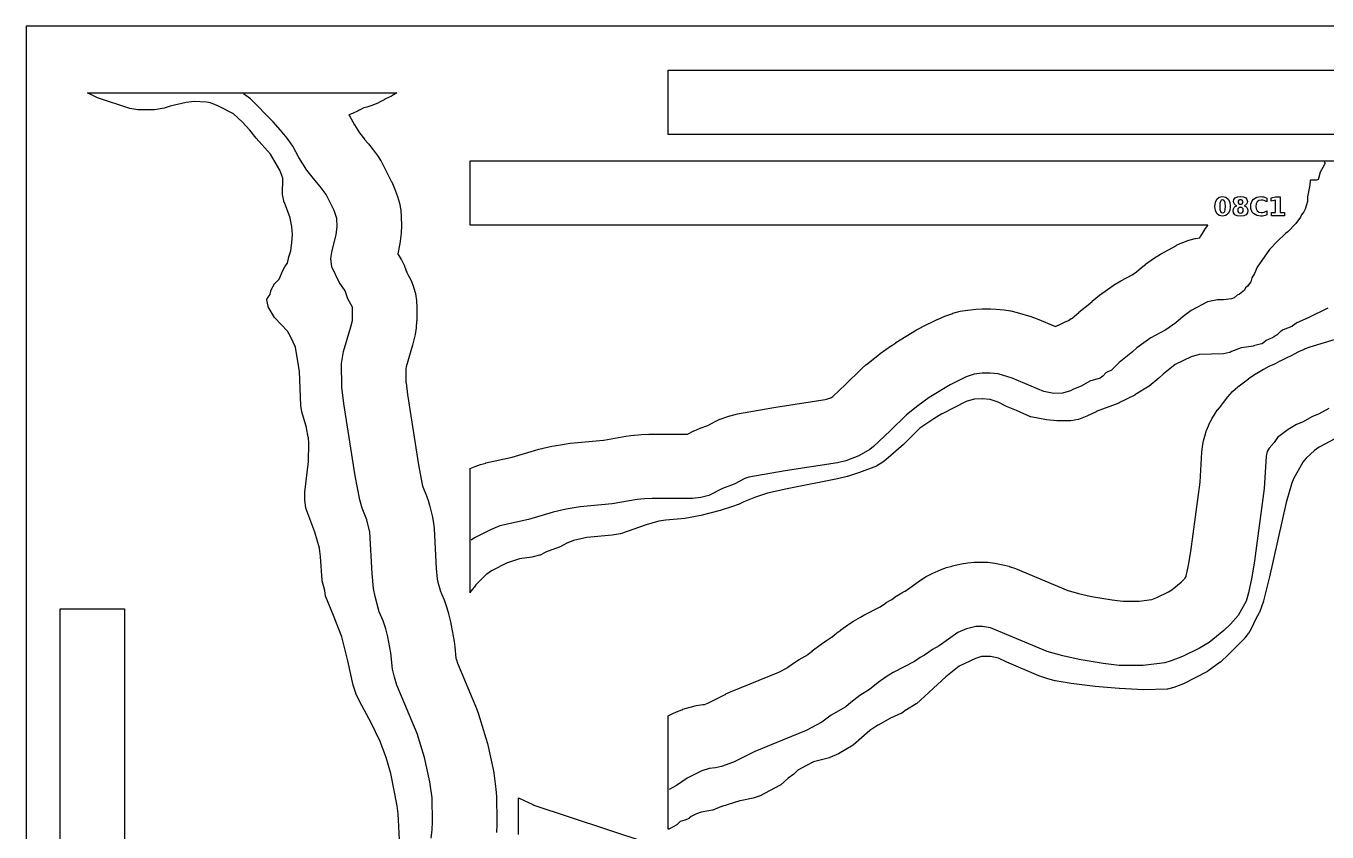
# Model space of a CAD drawing. Header units: millimetres. Extents: x 0 to 841, y 0 to 594.
# Drawn here: x 0 to 404.5, y 343.5 to 594 of the extents above; entities that cross this region are included whole.
import ezdxf

# ---------------------------------------------------------------- set-up
doc = ezdxf.new("R2010")
doc.units = ezdxf.units.MM
for name, color, linetype in [('CUT', 1, 'Continuous'), ('ENGRAVE', 5, 'Continuous'), ('SHEET_EDGE_DO_NOT_CUT', 8, 'Continuous')]:
    doc.layers.add(name, color=color, linetype=linetype)

msp = doc.modelspace()

# ---------------------------------------------------------------- linework, layer by layer
at = {"layer": 'CUT'}
for points in [[(580.33, 560.29), (199.62, 560.29), (199.62, 580.29), (601.84, 580.29)], [(116.23, 339.24), (115.7, 349.15), (115.7, 349.17), (115.39, 351.65), (115.39, 351.67), (113.46, 361.68), (113.46, 361.7), (111.98, 366.68), (111.97, 366.69), (110.16, 371.68), (110.15, 371.7), (107.33, 377.46), (107.32, 377.46), (103.7, 384.18), (103.69, 384.2), (102.53, 386.6), (102.5, 386.66), (101.7, 389.11), (101.69, 389.16), (100.07, 396.68), (100.07, 396.69), (98.16, 404.14), (98.15, 404.17), (95.65, 410.84), (95.65, 410.85), (93.18, 416.65), (93.16, 416.69), (93.15, 416.73), (93.14, 416.78), (92.91, 418.6), (92.9, 418.63), (92.09, 421.63), (92.08, 421.68), (92.08, 421.73), (91.61, 429.15), (91.61, 429.17), (91.25, 431.68), (91.25, 431.72), (89.83, 436.67), (89.83, 436.69), (86.98, 444.15), (86.97, 444.19), (86.96, 444.23), (86.95, 444.27), (86.68, 446.61), (86.67, 446.66), (86.66, 449.1), (86.67, 449.16), (87.8, 458.71), (87.8, 458.73), (87.9, 464.15), (87.9, 464.17), (87.78, 466.19), (87.77, 466.22), (87.19, 469.18), (87.19, 469.2), (85.75, 474.09), (85.73, 474.16), (85.46, 475.99), (85.45, 476.05), (84.99, 486.64), (84.99, 486.67), (83.78, 494.16), (83.77, 494.17), (83.77, 494.18), (82.34, 497.33), (82.33, 497.35), (81.28, 499.16), (81.27, 499.17), (81.27, 499.18), (77.37, 503.28), (77.34, 503.33), (77.3, 503.37), (75.3, 506.74), (75.28, 506.78), (75.26, 506.82), (75.25, 506.86), (75.24, 506.91), (74.91, 508.8), (74.9, 508.84), (74.9, 508.88), (74.9, 508.92), (74.91, 509.1), (74.92, 509.15), (74.93, 509.2), (74.95, 509.25), (74.97, 509.3), (75, 509.34), (75.89, 510.6), (75.89, 510.61), (75.9, 510.62), (76.08, 511.64), (76.09, 511.68), (76.11, 511.73), (76.13, 511.78), (77.23, 513.9), (77.26, 513.94), (77.29, 513.99), (77.33, 514.03), (78.66, 515.33), (78.67, 515.34), (78.67, 515.35), (79.84, 518.03), (79.85, 518.06), (80.42, 519.14), (80.44, 519.17), (80.47, 519.2), (81.24, 520.24), (81.25, 520.26), (81.25, 520.27), (81.67, 522.25), (81.68, 522.31), (82.31, 524.16), (82.31, 524.18), (82.31, 524.19), (82.64, 526.66), (82.64, 526.67), (82.88, 529.18), (82.88, 529.19), (82.88, 529.2), (82.66, 531.68), (82.65, 531.71), (82.16, 534.33), (82.15, 534.34), (82.15, 534.35), (80.33, 539.14), (80.32, 539.18), (80.31, 539.21), (79.79, 541.62), (79.78, 541.68), (79.78, 541.73), (79.87, 546.66), (79.87, 546.67), (79.87, 546.69), (78.91, 549.17), (78.9, 549.17), (78.9, 549.18), (76.05, 554.16), (76.04, 554.17), (76.04, 554.18), (71.54, 559.14), (71.52, 559.17), (69.54, 561.68), (69.53, 561.69), (67.32, 564.1), (67.31, 564.11), (64.51, 566.67), (64.5, 566.67), (64.49, 566.68), (59.85, 569.1), (59.83, 569.11), (57.34, 570.15), (57.33, 570.15), (57.32, 570.15), (56.14, 570.39), (56.13, 570.39), (56.12, 570.39), (52.32, 570.52), (52.29, 570.52), (49.82, 570.25), (49.79, 570.24), (44.85, 569.07), (44.83, 569.07), (43, 568.49), (42.94, 568.47), (39.95, 567.93), (39.9, 567.92), (39.85, 567.92), (34.87, 567.97), (34.83, 567.97), (34.79, 567.98), (32.31, 568.38), (32.27, 568.39), (32.24, 568.4), (22.25, 571.69), (22.18, 571.72), (19.1, 573.26), (115.31, 573.26), (113.7, 572.27), (113.65, 572.25), (111.8, 571.37), (111.77, 571.36), (111.64, 571.3), (111.63, 571.3), (111.63, 571.29), (111.35, 571.13), (111.33, 571.11), (109.66, 570.19), (109.62, 570.17), (107.87, 569.42), (107.83, 569.41), (106.01, 568.83), (105.99, 568.82), (105.1, 568.58), (105.09, 568.58), (105.08, 568.57), (103.67, 567.86), (103.63, 567.84), (103.56, 567.82), (103.56, 567.81), (103.55, 567.81), (103.31, 567.66), (103.26, 567.64), (101.51, 566.8), (101.47, 566.78), (100.42, 566.4), (100.41, 566.4), (100.42, 566.39), (100.59, 566.11), (100.61, 566.08), (102.1, 563.27), (102.11, 563.26), (103.69, 560.8), (103.71, 560.79), (105.25, 558.79), (105.26, 558.77), (106.49, 557.38), (106.5, 557.36), (107.65, 555.93), (107.66, 555.91), (109.45, 553.46), (109.46, 553.44), (110.37, 552.07), (110.39, 552.03), (111.19, 550.58), (111.2, 550.57), (113.68, 545.56), (113.69, 545.53), (114.54, 543.55), (114.55, 543.53), (115.45, 541.07), (115.46, 541.05), (116.1, 538.97), (116.11, 538.91), (116.51, 536.79), (116.52, 536.73), (116.68, 534.56), (116.68, 534.54), (116.72, 532.09), (116.72, 532.06), (116.62, 529.67), (116.62, 529.64), (116.36, 527.13), (116.36, 527.09), (115.85, 524.24), (115.85, 524.21), (115.58, 523.17), (115.58, 523.16), (115.59, 523.15), (115.66, 523.04), (115.68, 523.02), (116.67, 521.42), (116.7, 521.38), (117.53, 519.69), (117.55, 519.65), (118.22, 517.88), (118.23, 517.86), (118.36, 517.46), (118.36, 517.44), (118.37, 517.43), (118.73, 516.83), (118.74, 516.8), (119.71, 514.93), (119.73, 514.88), (120.49, 512.92), (120.51, 512.87), (121.05, 510.84), (121.07, 510.79), (121.39, 508.72), (121.39, 508.66), (121.49, 506.55), (121.49, 506.52), (121.47, 502.39), (121.46, 502.36), (121.34, 500.26), (121.33, 500.21), (120.98, 498.14), (120.98, 498.11), (120.52, 496.1), (120.52, 496.08), (120.19, 494.82), (120.18, 494.8), (118.2, 488.1), (118.2, 488.08), (118.08, 487.46), (118.08, 487.44), (118.08, 487.43), (118.14, 483.17), (118.15, 483.14), (118.61, 479.51), (118.61, 479.5), (122.04, 457.61), (122.04, 457.6), (123.2, 451.5), (123.21, 451.48), (123.41, 450.82), (123.41, 450.8), (124.54, 448.02), (124.55, 448), (125.06, 446.6), (125.07, 446.57), (125.47, 445.14), (125.47, 445.12), (126.38, 441.32), (126.38, 441.3), (126.71, 439.55), (126.72, 439.51), (126.9, 437.74), (126.9, 437.71), (127.54, 425.44), (127.54, 425.42), (127.88, 422.13), (127.88, 422.11), (128.06, 421.19), (128.06, 421.17), (128.74, 418.65), (128.74, 418.64), (128.74, 418.63), (129.32, 417.34), (129.33, 417.32), (129.98, 415.68), (129.98, 415.66), (130.83, 413.21), (130.83, 413.19), (131.36, 411.39), (131.37, 411.36), (131.96, 408.87), (131.97, 408.86), (132.2, 407.75), (132.2, 407.73), (133.1, 402.76), (133.11, 402.74), (133.33, 401.12), (133.33, 401.1), (133.67, 397.58), (133.67, 397.57), (133.68, 397.56), (133.8, 397.05), (133.81, 397.03), (134.13, 395.99), (134.14, 395.97), (140.03, 381.89), (140.04, 381.87), (140.66, 380.16), (140.67, 380.14), (143.01, 372.69), (143.01, 372.67), (143.45, 371.04), (143.45, 371.02), (145.12, 363.51), (145.13, 363.49), (145.42, 361.87), (145.42, 361.85), (146.1, 356.87), (146.1, 356.84), (146.28, 354.52), (146.28, 354.49), (146.41, 347.02), (146.41, 347.01), (146.4, 345.9), (146.4, 345.89), (146.3, 343.4)], [(404.81, 506.37), (398.64, 503.28), (398.61, 503.27), (395.11, 501.77), (395.1, 501.76), (395.09, 501.76), (393.71, 500.7), (393.68, 500.68), (393.64, 500.65), (393.6, 500.64), (390.89, 499.56), (390.86, 499.55), (390.21, 499.18), (390.2, 499.17), (390.19, 499.16), (388.88, 497.95), (388.84, 497.92), (388.8, 497.9), (387.51, 497.09), (387.47, 497.07), (387.43, 497.05), (385.57, 496.31), (385.56, 496.31), (385.55, 496.3), (384.86, 495.65), (384.82, 495.61), (384.77, 495.58), (384.24, 495.27), (384.2, 495.25), (384.16, 495.23), (384.12, 495.21), (381.68, 494.57), (381.62, 494.56), (377.85, 494.03), (377.84, 494.03), (377.82, 494.02), (374.83, 492.85), (374.82, 492.85), (374.81, 492.84), (374.33, 492.56), (374.29, 492.54), (374.23, 492.52), (374.18, 492.5), (372.37, 492.13), (372.33, 492.12), (372.28, 492.12), (364.81, 491.93), (364.8, 491.93), (364.79, 491.93), (362.31, 491.17), (362.3, 491.17), (362.29, 491.16), (357.31, 488.78), (357.3, 488.78), (357.29, 488.77), (353.56, 485.85), (353.55, 485.83), (352.22, 484.56), (352.19, 484.53), (349.21, 482.11), (349.16, 482.08), (344.79, 479.34), (344.74, 479.32), (339.79, 476.86), (339.74, 476.84), (332.74, 474.16), (332.72, 474.15), (329.85, 472.75), (329.81, 472.73), (327.27, 471.76), (327.22, 471.74), (327.17, 471.73), (324.84, 471.35), (324.8, 471.34), (324.76, 471.34), (320.52, 471.34), (320.47, 471.34), (317.29, 471.65), (317.25, 471.66), (312.46, 472.53), (312.42, 472.54), (312.38, 472.55), (312.34, 472.57), (308.01, 474.56), (308, 474.56), (304.88, 475.75), (304.82, 475.78), (302.31, 477.14), (302.3, 477.14), (302.29, 477.14), (299.81, 477.92), (299.8, 477.93), (299.79, 477.93), (297.34, 478.14), (297.31, 478.15), (294.84, 478.05), (294.82, 478.05), (294.81, 478.05), (292.33, 477.34), (292.32, 477.33), (292.31, 477.33), (284.8, 473.45), (284.78, 473.44), (282.3, 471.97), (282.28, 471.97), (277.91, 469), (277.9, 468.99), (277.89, 468.98), (272.86, 463.99), (272.83, 463.97), (267.34, 459.23), (267.31, 459.21), (266.06, 458.3), (266.04, 458.29), (264.52, 457.32), (264.48, 457.29), (264.43, 457.27), (259.18, 455.24), (259.15, 455.23), (255.39, 454.03), (255.36, 454.02), (252.33, 453.27), (252.31, 453.27), (236.66, 450.22), (236.65, 450.22), (230.58, 448.82), (230.56, 448.81), (226.79, 447.57), (226.77, 447.57), (223.23, 446.17), (223.21, 446.16), (221.51, 445.34), (221.45, 445.31), (219.67, 444.71), (219.67, 444.7), (215.87, 443.49), (215.85, 443.48), (209.85, 441.87), (209.81, 441.86), (204.86, 440.96), (204.81, 440.95), (198.92, 440.47), (198.9, 440.47), (196.77, 440.14), (196.74, 440.14), (192.86, 439.01), (192.84, 439), (184.84, 436.18), (184.8, 436.16), (184.76, 436.15), (182.29, 435.75), (182.26, 435.74), (174.39, 435.02), (174.36, 435.01), (170.25, 434.13), (170.24, 434.13), (170.23, 434.12), (168.43, 433.42), (168.41, 433.41), (165.85, 432.06), (165.79, 432.04), (161.47, 430.46), (161.43, 430.44), (159.82, 429.59), (159.78, 429.57), (159.75, 429.56), (159.7, 429.54), (157.29, 428.97), (157.24, 428.96), (153.46, 428.42), (153.45, 428.42), (153.44, 428.41), (149.67, 427.21), (149.66, 427.2), (149.65, 427.2), (144.76, 424.66), (144.73, 424.64), (143.24, 423.65), (143.23, 423.64), (143.22, 423.63), (139.8, 420.2), (139.78, 420.18), (138.42, 418.46), (138.42, 418.45), (138.41, 418.44), (138.12, 417.88), (138.12, 456.52), (139.66, 457.16), (139.68, 457.16), (141.29, 457.75), (141.33, 457.76), (142.99, 458.2), (143.01, 458.21), (151.13, 460), (151.15, 460), (158.1, 462.11), (158.12, 462.12), (159.44, 462.47), (159.46, 462.47), (163.51, 463.4), (163.53, 463.4), (164.9, 463.66), (164.92, 463.67), (169.21, 464.33), (169.23, 464.34), (170.43, 464.49), (170.45, 464.49), (179.6, 465.34), (179.62, 465.34), (186.52, 466.55), (186.54, 466.56), (188.08, 466.76), (188.1, 466.77), (190.37, 466.98), (190.38, 466.99), (191.22, 467.05), (191.23, 467.05), (193.61, 467.17), (193.62, 467.17), (194.72, 467.2), (194.74, 467.2), (205.63, 467.17), (205.65, 467.17), (205.66, 467.18), (207.68, 468.18), (207.7, 468.19), (209.62, 469.02), (209.65, 469.03), (211.94, 469.88), (211.97, 469.89), (214.02, 470.99), (214.04, 471), (215.75, 471.82), (215.8, 471.84), (217.58, 472.48), (217.6, 472.49), (218.87, 472.88), (218.9, 472.89), (221.21, 473.45), (221.24, 473.46), (232.5, 475.49), (232.51, 475.49), (233.1, 475.59), (233.1, 475.59), (248.44, 477.89), (248.46, 477.89), (248.87, 477.99), (248.9, 478), (250.17, 478.49), (250.18, 478.5), (250.19, 478.5), (250.86, 478.9), (250.87, 478.9), (250.88, 478.91), (254.84, 482.61), (254.84, 482.61), (259.71, 487.4), (259.73, 487.42), (261.27, 488.78), (261.29, 488.8), (264.83, 491.61), (264.84, 491.62), (265.6, 492.2), (265.61, 492.21), (269.13, 494.74), (269.15, 494.75), (270.4, 495.59), (270.42, 495.6), (276.89, 499.55), (276.91, 499.56), (278.36, 500.36), (278.38, 500.37), (283.32, 502.84), (283.35, 502.85), (285.64, 503.82), (285.67, 503.83), (288.16, 504.71), (288.19, 504.72), (290.42, 505.36), (290.47, 505.37), (292.76, 505.74), (292.79, 505.74), (295.28, 506), (295.31, 506), (297.32, 506.1), (297.34, 506.1), (299.82, 506.1), (299.84, 506.1), (301.59, 506.02), (301.62, 506.02), (304.08, 505.8), (304.1, 505.8), (306.11, 505.51), (306.16, 505.5), (308.13, 505.01), (308.15, 505), (312.45, 503.69), (312.47, 503.68), (314.39, 502.99), (314.42, 502.98), (320.1, 500.58), (320.11, 500.57), (320.12, 500.58), (320.95, 501.05), (320.98, 501.06), (322.85, 501.98), (322.9, 502), (324.08, 502.44), (324.09, 502.44), (324.1, 502.45), (325.01, 503.08), (325.05, 503.11), (325.6, 503.42), (325.61, 503.42), (325.61, 503.43), (325.89, 503.71), (325.91, 503.72), (327.36, 505.02), (327.38, 505.03), (330.8, 507.79), (330.81, 507.8), (331.47, 508.44), (331.5, 508.47), (333.72, 510.31), (333.75, 510.33), (338.07, 513.41), (338.1, 513.43), (340.37, 514.83), (340.4, 514.84), (343.94, 516.71), (343.96, 516.72), (345.27, 517.63), (345.29, 517.65), (346.81, 518.95), (346.83, 518.96), (348.06, 519.93), (348.08, 519.95), (350.56, 521.75), (350.59, 521.77), (352.75, 523.13), (352.78, 523.15), (357.73, 525.84), (357.75, 525.85), (359.59, 526.73), (359.64, 526.75), (361.54, 527.43), (361.59, 527.44), (363.56, 527.93), (363.59, 527.93), (364.98, 528.2), (364.99, 528.2), (365, 528.21), (365.21, 528.66), (365.24, 528.71), (366.42, 530.6), (366.43, 530.62), (367.44, 532.06), (367.45, 532.07), (367.44, 532.07), (138.12, 532.07), (138.12, 552.07), (437.79, 552.07)], [(406.98, 465.68), (402.04, 463.16), (402.04, 463.16), (402.03, 463.15), (400.59, 462.09), (400.57, 462.07), (398.06, 459.68), (398.04, 459.66), (396.87, 458.32), (396.86, 458.31), (396.86, 458.29), (394.2, 453.48), (394.19, 453.45), (393.5, 451.69), (393.5, 451.67), (391.79, 445.9), (391.79, 445.88), (386.6, 422.8), (386.6, 422.79), (384.73, 415.34), (384.72, 415.3), (383.5, 411.75), (383.48, 411.71), (383.46, 411.67), (382.41, 409.78), (382.4, 409.77), (380.97, 406.7), (380.95, 406.65), (380.07, 405.23), (380.03, 405.18), (378.95, 403.83), (378.92, 403.8), (373.97, 398.77), (373.95, 398.75), (371.34, 396.33), (371.3, 396.29), (367.44, 393.49), (367.41, 393.47), (367.37, 393.45), (359.9, 389.61), (359.85, 389.59), (356.9, 388.41), (356.84, 388.39), (354.95, 387.92), (354.89, 387.91), (354.84, 387.9), (347.49, 387.75), (347.46, 387.75), (339.94, 388.09), (339.91, 388.09), (332.42, 388.79), (332.41, 388.79), (324.94, 389.66), (324.92, 389.67), (319.96, 390.51), (319.92, 390.52), (317.4, 391.18), (317.35, 391.2), (314.9, 392.09), (314.88, 392.1), (304.94, 396.29), (304.92, 396.3), (302.4, 397.53), (302.39, 397.53), (302.37, 397.54), (299.9, 398.09), (299.89, 398.09), (299.87, 398.09), (297.15, 398.06), (297.14, 398.06), (297.12, 398.06), (295.22, 397.46), (295.18, 397.45), (290.15, 395.04), (290.14, 395.03), (290.13, 395.02), (285.95, 391.74), (285.94, 391.73), (276.88, 383.39), (276.84, 383.36), (276.8, 383.33), (273.72, 381.51), (273.7, 381.5), (272.27, 380.49), (272.23, 380.47), (272.19, 380.45), (268.83, 378.86), (268.81, 378.86), (264.9, 376.7), (264.89, 376.69), (262.4, 375.07), (262.38, 375.05), (257.2, 370.56), (257.17, 370.53), (257.13, 370.5), (252.67, 367.83), (252.61, 367.8), (249.95, 366.65), (249.91, 366.63), (249.87, 366.62), (244.85, 365.36), (244.83, 365.36), (244.82, 365.35), (242.42, 364.12), (242.41, 364.11), (240, 362.72), (239.99, 362.71), (239.98, 362.7), (238.74, 361.51), (238.71, 361.48), (238.68, 361.46), (236.99, 360.28), (236.97, 360.26), (234.61, 358.13), (234.58, 358.1), (234.54, 358.08), (234.51, 358.06), (228.05, 354.71), (228.01, 354.69), (227.97, 354.67), (226.11, 354.07), (226.06, 354.06), (222, 353.19), (221.98, 353.18), (216.3, 351.42), (216.29, 351.42), (213.51, 350.31), (213.46, 350.29), (213.41, 350.28), (209.94, 349.65), (209.92, 349.64), (208.5, 349.21), (208.49, 349.21), (208.48, 349.2), (206.86, 348.35), (206.85, 348.34), (206.84, 348.33), (206.17, 347.78), (206.14, 347.76), (206.1, 347.74), (206.06, 347.72), (204.95, 347.19), (204.91, 347.18), (204.87, 347.16), (203.44, 346.77), (203.43, 346.76), (203.42, 346.76), (202.42, 345.82), (202.38, 345.79), (202.33, 345.75), (200.06, 344.49), (200.02, 344.47), (199.98, 344.46), (199.94, 344.44), (199.62, 344.37), (199.62, 379.65), (201.34, 380.49), (201.36, 380.5), (202.76, 381.12), (202.79, 381.13), (204.24, 381.64), (204.26, 381.65), (206.5, 382.34), (206.53, 382.35), (208.45, 382.84), (208.5, 382.85), (210.46, 383.14), (210.49, 383.14), (210.9, 383.18), (210.91, 383.18), (210.92, 383.18), (212, 383.58), (212.03, 383.59), (217.62, 386.41), (217.63, 386.42), (219.03, 387.06), (219.05, 387.07), (234.05, 393.23), (234.07, 393.24), (236.82, 394.7), (236.85, 394.72), (238.62, 396), (238.64, 396.01), (240.38, 397.14), (240.4, 397.15), (243.15, 398.74), (243.16, 398.75), (243.17, 398.76), (243.17, 398.76), (243.19, 398.77), (244.41, 399.77), (244.42, 399.78), (247.24, 401.9), (247.25, 401.91), (248.53, 402.79), (248.55, 402.8), (250.49, 404.04), (250.52, 404.06), (252.14, 405.4), (252.15, 405.41), (253.32, 406.3), (253.33, 406.31), (255.84, 408.09), (255.86, 408.1), (257.24, 409), (257.26, 409.01), (259.44, 410.3), (259.46, 410.31), (260.5, 410.88), (260.51, 410.89), (265.59, 413.49), (265.6, 413.5), (265.61, 413.51), (266, 413.8), (266.02, 413.81), (267.44, 414.78), (267.48, 414.8), (268.97, 415.64), (268.99, 415.65), (269.02, 415.66), (269.03, 415.67), (269.04, 415.68), (269.18, 415.79), (269.2, 415.81), (270.68, 416.9), (270.72, 416.93), (272.3, 417.88), (272.32, 417.89), (273.27, 418.4), (273.3, 418.42), (278.08, 421.82), (278.11, 421.83), (279.86, 422.94), (279.9, 422.97), (281.76, 423.89), (281.78, 423.9), (284.49, 425.06), (284.51, 425.07), (286.18, 425.7), (286.22, 425.71), (287.93, 426.19), (287.96, 426.2), (290.87, 426.86), (290.89, 426.87), (292.81, 427.21), (292.85, 427.21), (294.79, 427.36), (294.81, 427.36), (296.85, 427.42), (296.88, 427.42), (299.02, 427.36), (299.08, 427.35), (301.2, 427.06), (301.23, 427.06), (303.68, 426.58), (303.71, 426.58), (305.66, 426.09), (305.71, 426.08), (307.6, 425.4), (307.62, 425.39), (323.96, 418.55), (323.99, 418.54), (327.28, 417.64), (327.29, 417.64), (331.28, 416.73), (331.3, 416.72), (337.66, 415.68), (337.67, 415.67), (341.04, 415.29), (341.06, 415.28), (346.1, 415.27), (346.13, 415.27), (350.05, 415.78), (350.07, 415.78), (350.08, 415.79), (351.56, 416.36), (351.59, 416.37), (355.23, 418.18), (355.24, 418.19), (356.26, 418.8), (356.28, 418.82), (359.15, 421.17), (359.16, 421.18), (360.02, 421.99), (360.04, 422.01), (360.42, 422.45), (360.43, 422.46), (360.44, 422.47), (360.72, 422.98), (360.73, 422.99), (360.73, 423), (361.48, 426.43), (361.48, 426.44), (362.14, 430.66), (362.14, 430.66), (365.03, 452.2), (365.03, 452.22), (365.6, 461.53), (365.61, 461.55), (365.79, 463.3), (365.8, 463.35), (366.15, 465.08), (366.15, 465.1), (366.51, 466.54), (366.51, 466.57), (367.08, 468.45), (367.09, 468.49), (367.84, 470.3), (367.86, 470.34), (368.79, 472.08), (368.8, 472.1), (369.39, 473.08), (369.41, 473.1), (370.4, 474.59), (370.42, 474.62), (371.55, 476.02), (371.56, 476.03), (372.15, 476.7), (372.16, 476.71), (372.16, 476.72), (372.32, 476.96), (372.34, 476.99), (373.63, 478.75), (373.66, 478.79), (375.13, 480.39), (375.17, 480.43), (376.81, 481.86), (376.83, 481.88), (380.09, 484.41), (380.12, 484.43), (382.18, 485.84), (382.21, 485.86), (384.8, 487.39), (384.82, 487.4), (386.5, 488.29), (386.55, 488.31), (388.31, 489.04), (388.33, 489.05), (388.43, 489.08), (388.44, 489.08), (388.45, 489.09), (389.98, 489.98), (390.01, 489.99), (392.3, 491.12), (392.33, 491.13), (393.29, 491.53), (393.31, 491.54), (395.74, 492.83), (395.76, 492.84), (397.46, 493.63), (397.5, 493.65), (399.27, 494.28), (399.29, 494.28), (412.69, 498.35)], [(153.12, 342.75), (153.12, 354.11), (157.53, 352.03), (157.56, 352.02), (204.35, 336.51)]]:
    msp.add_lwpolyline(points, dxfattribs=at)
msp.add_lwpolyline([(30.63, 10.63), (10.63, 10.63), (10.63, 412.84), (30.63, 412.84), (30.63, 10.63)], close=True, dxfattribs=at)
at = {"layer": 'ENGRAVE'}
for points in [[(126.01, 341.66), (126.32, 344.16), (126.42, 346.66), (126.28, 354.15), (125.6, 359.16), (123.93, 366.69), (121.59, 374.16), (115.32, 389.14), (114.54, 391.66), (113.91, 394.18), (113.42, 399.19), (112.52, 404.19), (111.92, 406.69), (111.07, 409.16), (109.83, 411.92), (108.55, 416.7), (108.07, 419.21), (107.6, 423.89), (106.92, 436.67), (106.01, 440.49), (104.53, 444.14), (103.75, 446.71), (102.33, 454.19), (98.81, 476.68), (98.17, 481.72), (98.05, 489.17), (98.74, 492.81), (101.01, 500.48), (101.47, 502.51), (101.49, 506.67), (100.02, 509.18), (99.21, 511.67), (97.33, 514.39), (95.09, 519.21), (94.78, 521.79), (95.21, 524.2), (96.47, 529.15), (96.73, 531.7), (96.68, 534.17), (95.77, 536.66), (93.28, 541.69), (91.48, 544.16), (89.81, 546.05), (87.35, 549.25), (84.85, 553.13), (82.95, 556.7), (81.17, 559.19), (79.09, 561.68), (76.87, 564.18), (69.83, 571.37), (67.67, 572.96)], [(403.67, 551.77), (403.78, 551.61), (403.84, 551.32), (403.67, 550.81), (402.34, 548.57), (401.87, 546.62), (401.73, 546.35), (401.5, 546.16), (401.22, 546.07), (399.3, 546.07), (399.15, 544.53), (398.45, 540.92), (398.39, 539.47), (397.69, 537.07), (397.27, 536.28), (396.56, 535.31), (396.23, 534.57), (394.77, 532.63), (392.36, 530.06), (391.64, 529.56), (388.98, 527.07), (386.62, 524.55), (382.77, 519.09), (381.97, 517.12), (381.16, 515.71), (380.84, 514.51), (379.8, 513.14), (379.21, 512.66), (378.82, 511.96), (377.33, 510.65), (376.55, 510.31), (375.59, 509.57), (374.84, 509.21), (372.34, 508.91), (370.48, 508.88), (367.3, 508.28), (362.32, 505.57), (359.81, 503.75), (357.52, 501.79), (354.36, 499.59), (349.69, 497.14), (345.35, 494.04), (344.04, 492.78), (339.93, 489.46), (337.53, 487.1), (335.69, 486.18), (334.82, 485.18), (333.93, 484.59), (330.75, 483.61), (328.05, 482.09), (325.71, 481.16), (324.72, 480.61), (322.26, 479.86), (319.58, 479.79), (316.48, 480.39), (306.62, 484.56), (302.3, 485.88), (299.82, 486.1), (297.32, 486.1), (294.8, 485.85), (292.28, 484.96), (287.31, 482.48), (280.83, 478.52), (277.29, 475.97), (273.75, 473.15), (268.68, 468.17), (263.55, 463.37), (262.34, 462.44), (258.93, 460.44), (254.85, 458.86), (252.27, 458.24), (236.06, 455.81), (224.78, 453.77), (223.49, 453.38), (220.19, 451.61), (216.57, 450.27), (212.3, 448.15), (209.8, 447.44), (207.26, 447.17), (194.67, 447.2), (192.28, 447.08), (189.99, 446.86), (182.27, 445.5), (172.29, 444.57), (167.98, 443.9), (163.91, 442.97), (156.2, 440.64), (147.3, 438.67), (144.38, 437.47), (139.43, 434.94), (138.42, 434.2)], [(405.08, 475.14), (401.82, 473.42), (400, 472.66), (396.85, 470.85), (395, 470.19), (392.39, 468.64), (389.11, 466.09), (388.12, 464.57), (386.53, 462.77), (385.93, 461.77), (385.57, 460.3), (384.95, 450.26), (381.93, 427.8), (381.15, 422.77), (380.07, 417.81), (379.36, 415.29), (376.84, 410.85), (374.49, 408.15), (372.39, 406.16), (367.84, 402.43), (364.88, 400.64), (359.62, 398.03), (356.08, 396.67), (354.11, 396.14), (347.38, 395.26), (339.87, 395.29), (334.89, 395.86), (327.43, 397.09), (322.42, 398.24), (317.46, 399.59), (299.89, 406.94), (297.41, 407.43), (295.35, 407.37), (292.41, 406.7), (289.67, 405.52), (283.87, 401.4), (281.81, 400.29), (280.74, 399.41), (279.31, 398.45), (277.99, 397.79), (276.23, 396.47), (269.62, 393.09), (267.42, 391.79), (264.9, 390), (262.29, 387.84), (259.26, 385.91), (256.43, 383.79), (254.91, 382.44), (250.39, 379.83), (247.44, 377.68), (242.55, 375.1), (226.65, 368.57), (219.95, 365.18), (216.28, 363.86), (214.33, 363.42), (212.41, 363.23), (210.14, 362.53), (205.55, 360.29), (202.26, 358), (199.93, 356.75)]]:
    msp.add_lwpolyline(points, dxfattribs=at)
for points in [[(374.44, 537.95), (374.29, 536.67), (373.82, 535.72), (373.06, 535.12), (372.04, 534.93), (371.02, 535.12), (370.27, 535.72), (369.8, 536.67), (369.64, 537.95), (369.8, 539.24), (370.27, 540.19), (371.02, 540.78), (372.04, 540.98), (373.06, 540.78), (373.82, 540.19), (374.29, 539.24), (374.44, 537.95)], [(372.94, 537.96), (372.89, 538.9), (372.73, 539.5), (372.46, 539.84), (372.04, 539.95), (371.63, 539.84), (371.35, 539.5), (371.2, 538.9), (371.15, 537.96), (371.2, 537.02), (371.35, 536.4), (371.63, 536.06), (372.04, 535.95), (372.46, 536.06), (372.73, 536.4), (372.89, 537.02), (372.94, 537.96)], [(376.51, 538.15), (376.05, 538.35), (375.71, 538.64), (375.51, 539.01), (375.44, 539.47), (375.58, 540.12), (375.99, 540.59), (376.67, 540.88), (377.61, 540.98), (378.54, 540.88), (379.22, 540.59), (379.63, 540.12), (379.77, 539.47), (379.7, 539.01), (379.5, 538.64), (379.16, 538.35), (378.7, 538.15), (379.22, 537.93), (379.59, 537.61), (379.82, 537.2), (379.9, 536.68), (379.75, 535.92), (379.32, 535.37), (378.6, 535.04), (377.61, 534.93), (376.61, 535.04), (375.89, 535.37), (375.46, 535.92), (375.31, 536.68), (375.39, 537.2), (375.62, 537.61), (375.99, 537.93), (376.51, 538.15)], [(376.86, 539.32), (376.91, 539.01), (377.06, 538.78), (377.29, 538.64), (377.61, 538.59), (377.92, 538.64), (378.15, 538.78), (378.3, 539.01), (378.35, 539.32), (378.3, 539.62), (378.15, 539.85), (377.92, 539.99), (377.61, 540.03), (377.29, 539.99), (377.06, 539.85), (376.91, 539.62), (376.86, 539.32)], [(385.75, 535.36), (385.33, 535.17), (384.89, 535.04), (384.43, 534.96), (383.95, 534.93), (382.64, 535.13), (381.64, 535.74), (381.27, 536.19), (380.84, 537.29), (380.79, 537.95), (380.84, 538.61), (381.27, 539.72), (381.64, 540.16), (382.64, 540.78), (383.95, 540.98), (384.43, 540.95), (384.89, 540.87), (385.33, 540.73), (385.75, 540.55), (385.75, 539.34), (385.34, 539.59), (384.93, 539.76), (384.51, 539.86), (384.07, 539.89), (383.35, 539.76), (382.81, 539.37), (382.46, 538.76), (382.35, 537.95), (382.46, 537.15), (382.81, 536.53), (383.35, 536.15), (384.07, 536.02), (384.51, 536.05), (384.93, 536.15), (385.34, 536.32), (385.75, 536.57), (385.75, 535.36)], [(387.2, 536.08), (388.53, 536.08), (388.53, 539.85), (387.17, 539.57), (387.17, 540.59), (388.52, 540.87), (389.95, 540.87), (389.95, 536.08), (391.28, 536.08), (391.28, 535.04), (387.2, 535.04), (387.2, 536.08)], [(377.61, 537.65), (377.24, 537.59), (376.96, 537.42), (376.79, 537.14), (376.74, 536.76), (376.79, 536.38), (376.96, 536.1), (377.24, 535.93), (377.61, 535.87), (377.98, 535.93), (378.25, 536.1), (378.42, 536.38), (378.47, 536.76), (378.42, 537.14), (378.25, 537.42), (377.98, 537.59), (377.61, 537.65)]]:
    msp.add_lwpolyline(points, close=True, dxfattribs=at)
at = {"layer": 'SHEET_EDGE_DO_NOT_CUT'}
msp.add_lwpolyline([(0, 0), (841, 0), (841, 594), (0, 594)], close=True, dxfattribs=at)

doc.saveas('drawing.dxf')
